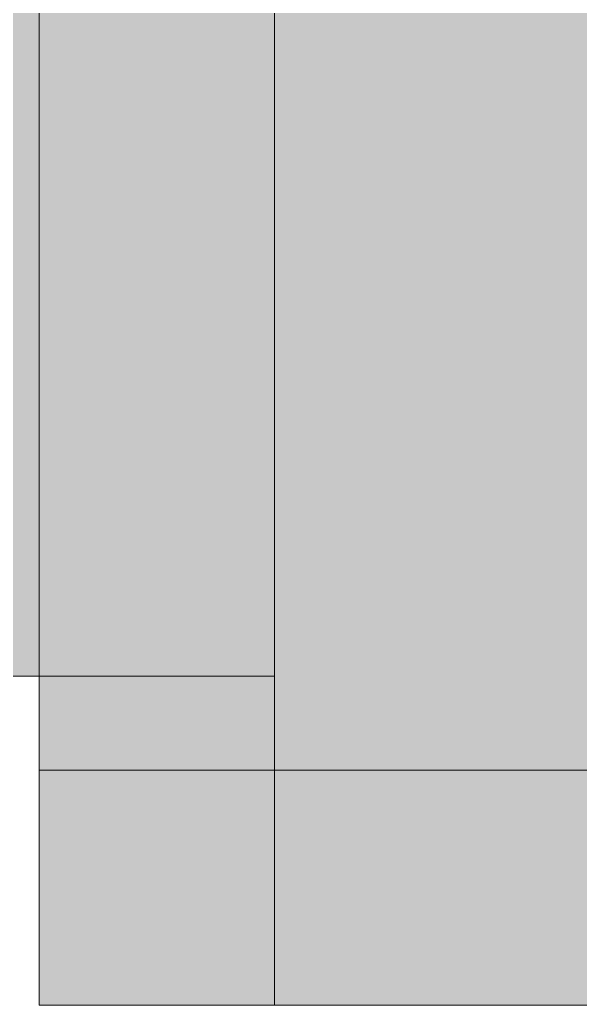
# Model space of a CAD drawing. Header units: inches. Extents: x 224 to 2249, y -2447 to -36.
# Drawn here: x 286.94 to 298.86, y -2431.89 to -2410.92 of the extents above; entities that cross this region are included whole.
import ezdxf

# ---------------------------------------------------------------- set-up
doc = ezdxf.new("R2010")
doc.units = ezdxf.units.IN
doc.header["$MEASUREMENT"] = 0
for name, color, linetype, lineweight in [('A-DETL-THIN', 151, 'Continuous', 9), ('A-WALL', 113, 'Continuous', 13), ('A-WALL-PATT', 111, 'Continuous', 13), ('I-WALL', 2, 'Continuous', 13)]:
    doc.layers.add(name, color=color, linetype=linetype, lineweight=lineweight)

# ---------------------------------------------------------------- blocks, each defined once
blk = doc.blocks.new('Walls 142 - Walls 142-5618773-Level 4 REFLECTED CEILING')
at = {"layer": 'A-WALL', "lineweight": 9}
blk.add_hatch(color=7, dxfattribs=at).paths.add_polyline_path([(292.357, -2426.891), (310.107, -2426.891), (310.107, -2398.391), (292.357, -2398.391), (292.357, -2402.891)], flags=0)
at = {"layer": 'A-WALL', "color": 8, "lineweight": 20}
for p, q in [((292.357, -2426.891), (292.357, -2398.391)), ((310.107, -2426.891), (292.357, -2426.891))]:
    blk.add_line(p, q, dxfattribs=at)

msp = doc.modelspace()

# ---------------------------------------------------------------- hatches: boundary and pattern name
at = {"layer": 'A-WALL'}
msp.add_hatch(color=7, dxfattribs=at).paths.add_polyline_path([(287.357, -2424.891), (287.357, -2402.891), (270.274, -2402.891), (270.274, -2424.891)], flags=0)
at = {"layer": 'A-WALL-PATT', "lineweight": 9}
for points in [[(292.357, -2426.891), (292.357, -1944.891), (287.357, -1944.891), (287.357, -2424.891)], [(292.357, -2431.891), (292.357, -2426.891), (287.357, -2424.891), (287.357, -2431.891)], [(480.989, -2431.891), (480.989, -2426.891), (292.357, -2426.891), (292.357, -2431.891), (299.482, -2431.891)]]:
    msp.add_hatch(color=7, dxfattribs=at).paths.add_polyline_path(points, flags=0)

# ---------------------------------------------------------------- linework, layer by layer
at = {"layer": 'A-DETL-THIN'}
for p, q in [((287.357, -1939.391), (287.357, -2431.891)), ((287.357, -2431.891), (539.443, -2431.891))]:
    msp.add_line(p, q, dxfattribs=at)
at = {"layer": 'A-WALL', "color": 55}
for p, q in [((292.357, -1944.891), (292.357, -2431.891)), ((287.357, -2426.891), (480.989, -2426.891)), ((480.989, -2431.891), (292.357, -2431.891))]:
    msp.add_line(p, q, dxfattribs=at)
at = {"layer": 'A-WALL', "lineweight": 9}
msp.add_line((287.357, -2402.891), (287.357, -2424.891), dxfattribs=at)
at = {"layer": 'A-WALL', "color": 8, "lineweight": 20}
msp.add_line((287.357, -2424.891), (270.274, -2424.891), dxfattribs=at)
at = {"layer": 'I-WALL', "color": 8, "lineweight": 20}
for p, q in [((287.357, -2431.891), (287.357, -2424.891)), ((287.357, -2424.891), (292.357, -2424.891)), ((292.357, -2424.891), (292.357, -2426.891)), ((292.357, -2431.891), (287.357, -2431.891))]:
    msp.add_line(p, q, dxfattribs=at)

# ---------------------------------------------------------------- block references
at = {"layer": 'A-WALL', "lineweight": 9}
msp.add_blockref('Walls 142 - Walls 142-5618773-Level 4 REFLECTED CEILING', (0, 0), dxfattribs=at)

doc.saveas('drawing.dxf')
